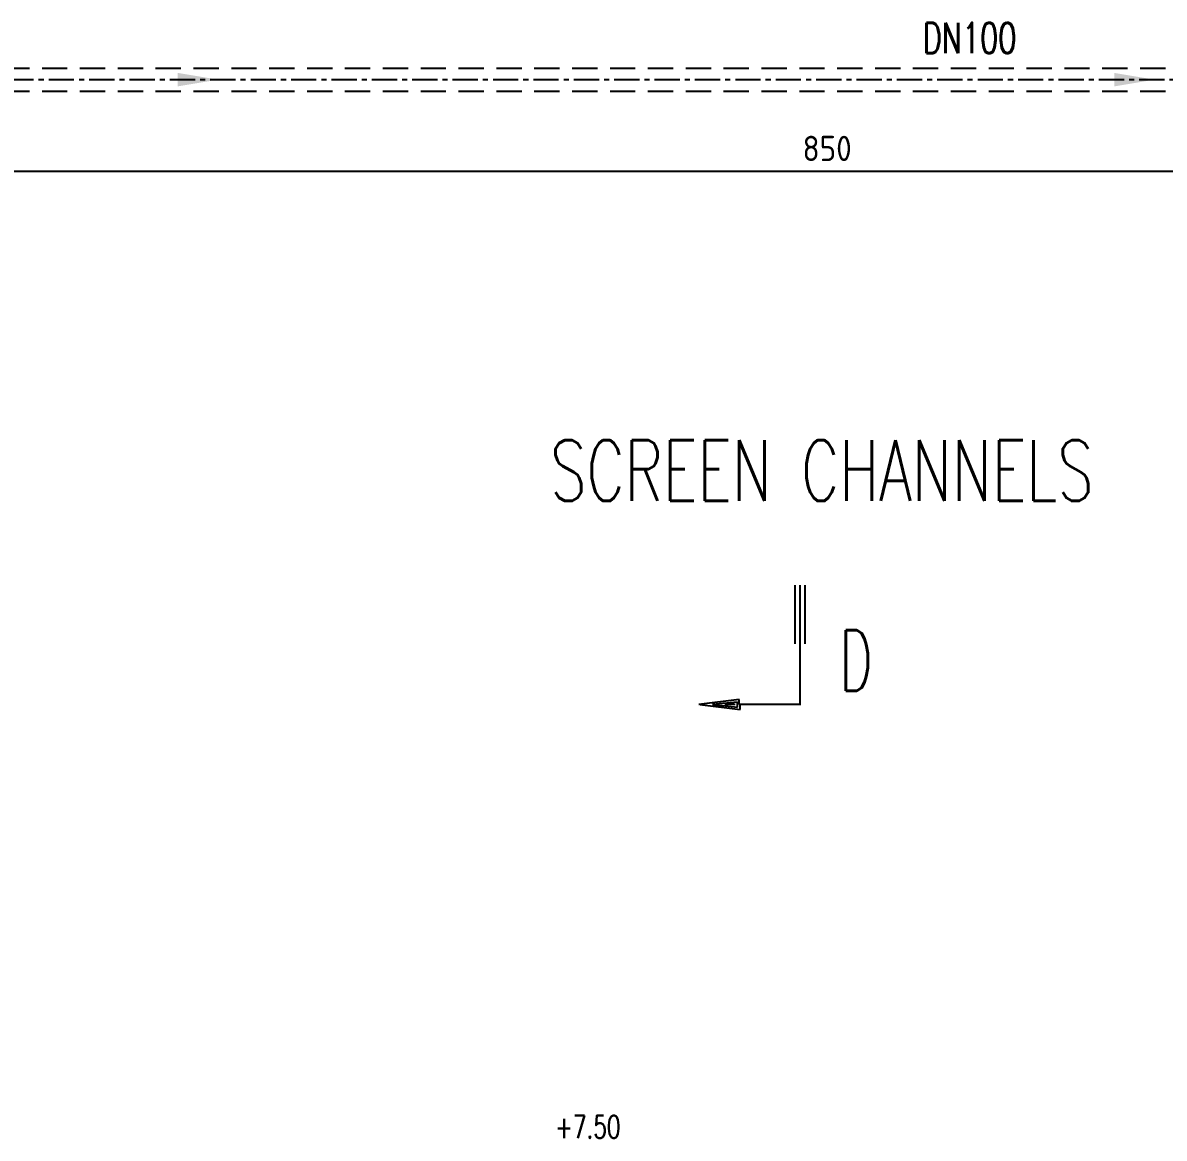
# Model space of a CAD drawing. Header units: inches. Extents: x 113285 to 117969, y -9404 to -6149.
# Drawn here: x 114504 to 115070, y -7771 to -7218 of the extents above; entities that cross this region are included whole.
import ezdxf
from ezdxf.enums import TextEntityAlignment as Align

# ---------------------------------------------------------------- set-up
doc = ezdxf.new("R2010")
doc.units = ezdxf.units.IN
doc.header["$MEASUREMENT"] = 0
doc.linetypes.add('CENTER', pattern=[2, 1.25, -0.25, 0.25, -0.25])
doc.linetypes.add('HIDDEN', pattern=[0.375, 0.25, -0.125])
for name, color, linetype in [('1', 1, 'Continuous'), ('2', 2, 'Continuous'), ('KOT', 2, 'Continuous'), ('OLCU', 2, 'Continuous'), ('YAZI', 7, 'Continuous'), ('YAZI02', 2, 'Continuous'), ('YAZI03', 3, 'Continuous')]:
    doc.layers.add(name, color=color, linetype=linetype)
doc.styles.add('A5', font='romanstw.shx', dxfattribs={"width": 0.5})
doc.styles.add('A6', font='romanstw.shx', dxfattribs={"width": 0.6})
doc.styles.add('PASSDIN', font='isocp.shx')
doc.dimstyles.get("Standard").update_dxf_attribs({"dimscale": 5, "dimtxt": 2.5, "dimasz": 2, "dimexe": 1, "dimexo": 1, "dimgap": 1, "dimtad": 1, "dimdec": 8, "dimzin": 12, "dimdsep": 46, "dimtxsty": 'PASSDIN', "dimcen": 2, "dimadec": 1, "dimazin": 3, "dimtfac": 1, "dimtdec": 8, "dimtix": 1, "dimtofl": 0, "dimtmove": 0, "dimatfit": 3, "dimfxl": 0, "dimtolj": 1, "dimtzin": 0, "dimarcsym": 0})

# ---------------------------------------------------------------- blocks, each defined once
blk = doc.blocks.new('*D129')
at = {"layer": 'Defpoints', "color": 0}
for p in [(114477.7, -7266.3), (115327.7, -7276.24), (115327.7, -7291.71)]:
    blk.add_point(p, dxfattribs=at)
at = {"layer": 'OLCU', "color": 0, "lineweight": -2}
for p, q in [((114477.7, -7271.3), (114477.7, -7296.71)), ((115327.7, -7281.24), (115327.7, -7296.71)), ((114487.7, -7291.71), (115317.7, -7291.71))]:
    blk.add_line(p, q, dxfattribs=at)
at = {"layer": 'OLCU', "color": 0}
for points in [[(114487.7, -7290.04), (114487.7, -7293.38), (114477.7, -7291.71)], [(115317.7, -7290.04), (115317.7, -7293.38), (115327.7, -7291.71)]]:
    blk.add_solid(points, dxfattribs=at)
at = {"layer": 'OLCU', "color": 0, "insert": (114902.7, -7280.46), "char_height": 12.5, "attachment_point": 5, "style": 'PASSDIN'}
blk.add_mtext('\\A1;850', dxfattribs=at)

msp = doc.modelspace()

# ---------------------------------------------------------------- linework, layer by layer
at = {"layer": '1', "color": 0, "linetype": 'CENTER', "ltscale": 10}
msp.add_line((114397.25415197, -7246.40674207), (115338.41403403, -7246.40674207), dxfattribs=at)
at = {"layer": '1', "color": 0}
for points in [[(114581.14031281, -7243.07340874), (114601.14031281, -7246.40674207), (114581.14031281, -7249.74007541)], [(115044.86811876, -7243.07340874), (115064.86811876, -7246.40674207), (115044.86811876, -7249.74007541)]]:
    msp.add_solid(points, dxfattribs=at)
at = {"layer": '2', "color": 0, "linetype": 'HIDDEN', "ltscale": 50}
for p, q in [((114457.69903403, -7240.69174207), (115321.98403403, -7240.69174207)), ((114457.69903403, -7252.12174207), (115327.69903403, -7252.12174207))]:
    msp.add_line(p, q, dxfattribs=at)
at = {"layer": 'YAZI', "color": 0}
for p, q in [((114886.62521799, -7496.73756023), (114886.62521799, -7525.80586722)), ((114889.12521799, -7496.73756023), (114889.12521799, -7525.80586722)), ((114891.62521799, -7496.73756023), (114891.62521799, -7525.80586722)), ((114889.12521799, -7525.80586722), (114889.12521799, -7555.80586722)), ((114859.12521799, -7553.30586722), (114839.12521799, -7555.80586722)), ((114839.62521799, -7555.80586722), (114859.62521799, -7558.30586722)), ((114858.37521799, -7554.55586722), (114845.87521799, -7555.80586722)), ((114845.87521799, -7555.80586722), (114858.37521799, -7557.05586722)), ((114857.12521799, -7555.80586722), (114852.12521799, -7555.80586722)), ((114858.37521799, -7557.05586722), (114858.37521799, -7554.55586722)), ((114859.12521799, -7555.80586722), (114859.12521799, -7553.30586722)), ((114889.62521799, -7555.80586722), (114859.62521799, -7555.80586722)), ((114859.62521799, -7558.30586722), (114859.62521799, -7555.80586722))]:
    msp.add_line(p, q, dxfattribs=at)

# ---------------------------------------------------------------- texts
at = {"layer": 'KOT', "color": 0, "style": 'A5', "width": 0.7}
msp.add_text('+7.50', height=11.220080012, dxfattribs=at).set_placement((114800.39184546, -7770.50110299), align=Align.RIGHT)
at = {"layer": 'YAZI', "color": 0, "style": 'A6', "width": 0.6}
msp.add_text('D', height=30, dxfattribs=at).set_placement((114916.9970263, -7549.01035741), align=Align.CENTER)
at = {"layer": 'YAZI02', "color": 0, "style": 'A5', "width": 0.7}
msp.add_text('DN100', height=15.0000003, dxfattribs=at).set_placement((114996.43602273, -7233.27074293), align=Align.RIGHT)
at = {"layer": 'YAZI03', "color": 0, "style": 'A6', "width": 0.7}
msp.add_text('SCREEN CHANNELS', height=30, dxfattribs=at).set_placement((114900.11666079, -7454.95999728), align=Align.CENTER)

# ---------------------------------------------------------------- dimensions: what is measured, and where the dimension line sits
at = {"layer": 'OLCU', "color": 0}
dim = msp.add_linear_dim(base=(115327.6990340331, -7291.7100510994), p1=(114477.6990340331, -7266.302751939), p2=(115327.6990340331, -7276.2432389478), dimstyle='Standard', dxfattribs=at)
dim.commit()
dim.dimension.update_dxf_attribs({"geometry": '*D129', "text_midpoint": (114902.6990340331, -7280.4600510994)})

doc.saveas('drawing.dxf')
